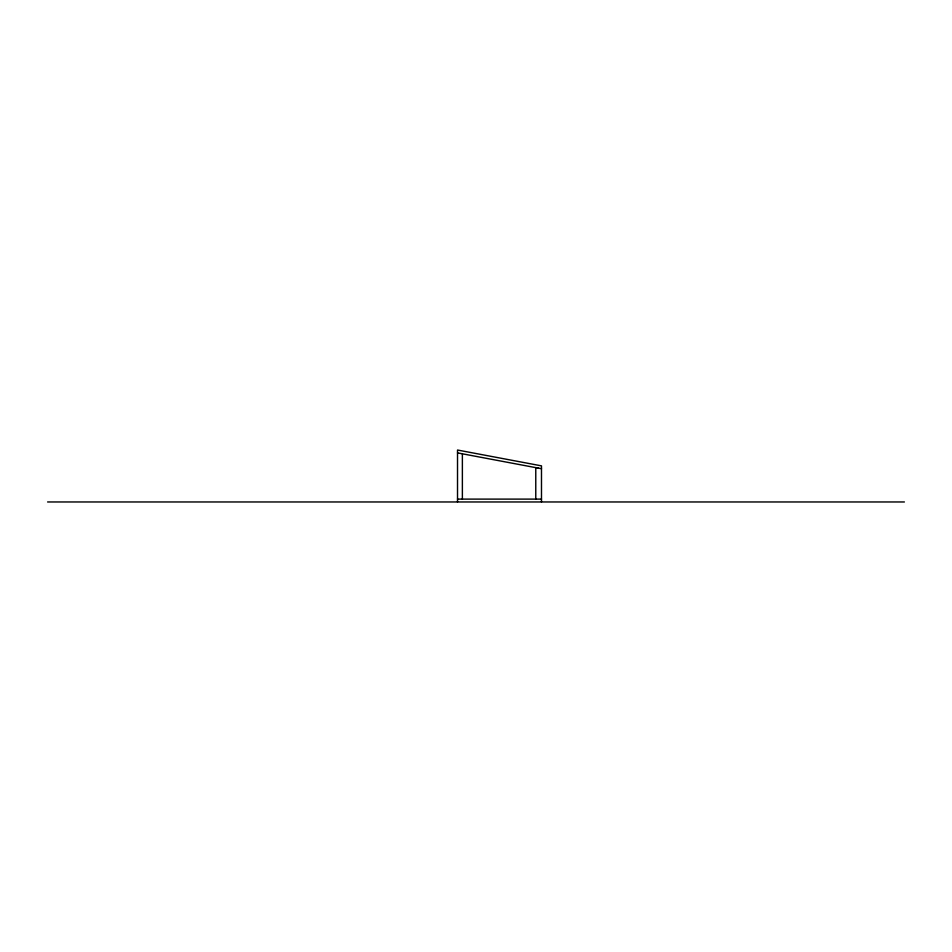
<?xml version="1.0" encoding="UTF-8"?>
<svg xmlns="http://www.w3.org/2000/svg" width="952" height="952" viewBox="0 0 952 952"><rect width="100%" height="100%" fill="white"/><g stroke="black" fill="none" stroke-linecap="round" stroke-linejoin="round"><path stroke-width="1.43" d="M457.519 499.11L541.486 499.11M47.6 501.966L904.4 501.966M538.63 468.17L535.774 467.646L535.774 499.11M457.519 452.89L541.486 468.717M541.486 501.966L541.486 465.861L457.519 450.034L457.519 501.966M462.375 453.795L462.375 499.11"/></g></svg>
